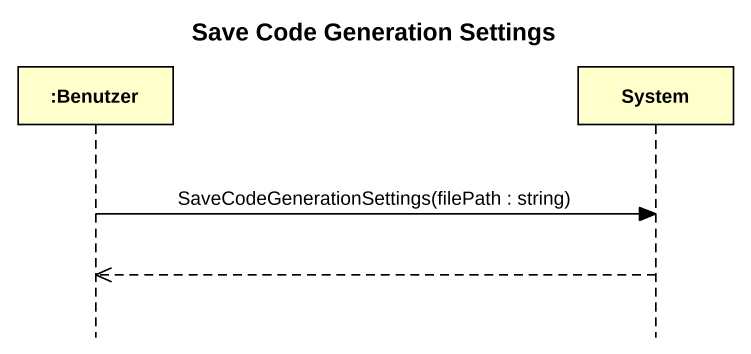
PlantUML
@startuml
title Save Code Generation Settings
hide footbox
participant ":Benutzer" as Benutzer
participant System

Benutzer -> System : SaveCodeGenerationSettings(filePath : string)
System -->> Benutzer
@enduml
